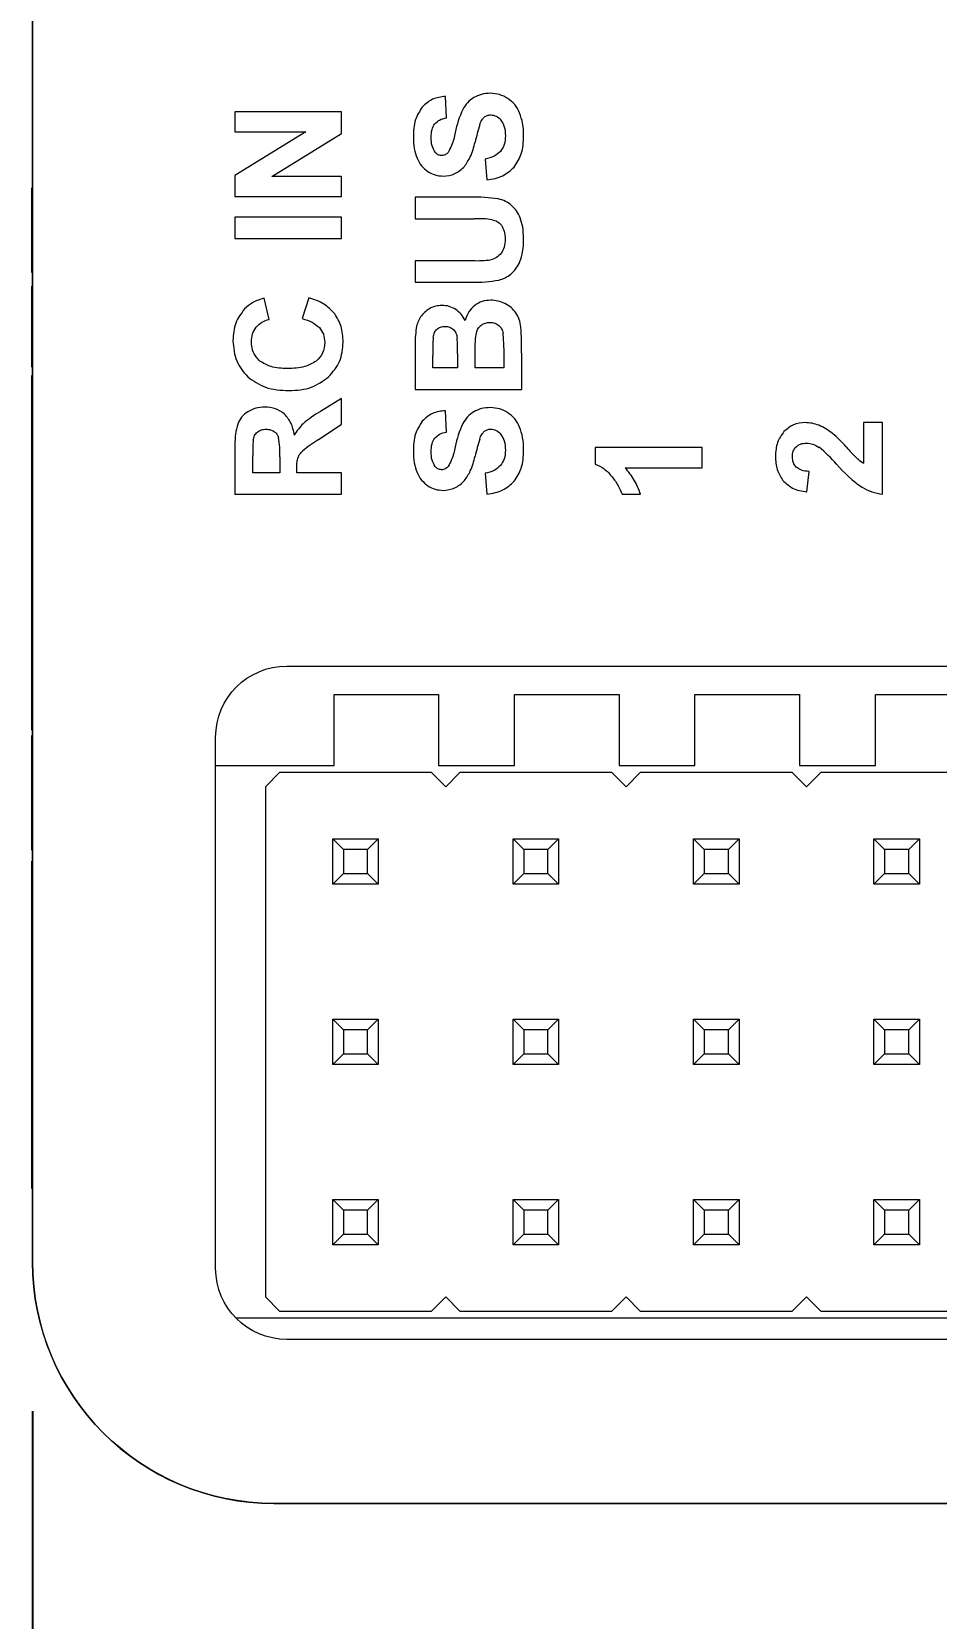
# Model space of a CAD drawing. Header units: millimetres. Extents: x 0 to 297, y 0 to 210.
# Drawn here: x 122.32 to 135.06, y 92.93 to 115.26 of the extents above; entities that cross this region are included whole.
import ezdxf

# ---------------------------------------------------------------- set-up
doc = ezdxf.new("R2010")
doc.units = ezdxf.units.MM
doc.header["$LTSCALE"] = 0.75
doc.layers.add('FD_Dimensions', color=7, linetype='Continuous', lineweight=13)
doc.layers.add('Visible', color=7, linetype='Continuous', lineweight=13)
doc.styles.get("Standard").update_dxf_attribs({"font": 'arial.ttf'})
doc.dimstyles.new('Dim-ISO-25', dxfattribs={"dimtxt": 3.5, "dimasz": 3.5, "dimexe": 2.1, "dimexo": 2.1, "dimgap": 1.4, "dimtad": 1, "dimzin": 12, "dimdsep": 46, "dimtxsty": 'Standard', "dimcen": 0, "dimazin": 3, "dimtp": 0.1, "dimtm": 0.1, "dimtfac": 0.714286, "dimtmove": 0, "dimatfit": 3, "dimfxl": 1, "dimtzin": 12, "dimarcsym": 0})

# ---------------------------------------------------------------- blocks, each defined once
blk = doc.blocks.new('*D12')
at = {"layer": 'Defpoints', "color": 0, "transparency": 16777216}
for p in [(170.130614, 127.009477), (122.331614, 97.940814), (170.130614, 72.688509)]:
    blk.add_point(p, dxfattribs=at)
at = {"layer": 'FD_Dimensions', "color": 0, "lineweight": -2, "transparency": 16777216}
for p, q in [((170.130614, 124.909477), (170.130614, 70.588509)), ((122.331614, 95.840814), (122.331614, 70.588509)), ((125.831614, 72.688509), (166.630614, 72.688509))]:
    blk.add_line(p, q, dxfattribs=at)
at = {"layer": 'FD_Dimensions', "color": 0, "transparency": 16777216}
for points in [[(125.831614, 73.271842), (125.831614, 72.105176), (122.331614, 72.688509)], [(166.630614, 73.271842), (166.630614, 72.105176), (170.130614, 72.688509)]]:
    blk.add_solid(points, dxfattribs=at)
at = {"layer": 'FD_Dimensions', "color": 0, "transparency": 16777216, "insert": (146.231114, 75.875514), "char_height": 3.5, "attachment_point": 5}
blk.add_mtext('47.8', dxfattribs=at)

msp = doc.modelspace()

# ---------------------------------------------------------------- linework, layer by layer
at = {"layer": 'Visible'}
for p, q in [((122.331, 153.941), (122.331, 97.941)), ((122.332, 97.941), (122.332, 153.941)), ((128.163, 114.049), (128.149, 114.352)), ((125.181, 114.134), (125.181, 113.852)), ((126.681, 114.134), (125.181, 114.134)), ((126.681, 113.83), (126.681, 114.134)), ((126.182, 113.852), (125.181, 113.239)), ((125.181, 113.852), (126.182, 113.852)), ((125.702, 113.225), (126.681, 113.83)), ((128.704, 113.47), (128.732, 113.175)), ((122.331, 113.066), (122.321, 113.066)), ((122.321, 111.874), (122.321, 113.066)), ((125.181, 113.239), (125.181, 112.944)), ((126.681, 113.225), (125.702, 113.225)), ((126.681, 112.944), (126.681, 113.225)), ((125.181, 112.944), (126.681, 112.944)), ((127.721, 112.933), (127.721, 112.63)), ((128.508, 112.933), (127.721, 112.933)), ((125.181, 112.652), (125.181, 112.349)), ((126.681, 112.652), (125.181, 112.652)), ((126.681, 112.349), (126.681, 112.652)), ((127.721, 112.63), (128.55, 112.63)), ((125.181, 112.349), (126.681, 112.349)), ((127.721, 112.039), (127.721, 111.736)), ((128.533, 112.039), (127.721, 112.039)), ((122.331, 111.874), (122.321, 111.874)), ((127.721, 111.736), (128.521, 111.736)), ((122.331, 111.678), (122.321, 111.678)), ((122.321, 110.566), (122.321, 111.678)), ((125.666, 111.213), (125.594, 111.512)), ((126.222, 111.517), (126.129, 111.223)), ((127.721, 110.826), (127.721, 110.226)), ((128.968, 110.809), (128.968, 110.529)), ((127.97, 110.529), (127.97, 110.703)), ((128.317, 110.728), (128.317, 110.529)), ((128.567, 110.529), (128.567, 110.774)), ((129.221, 110.226), (129.221, 110.737)), ((122.331, 110.566), (122.321, 110.566)), ((122.321, 110.538), (122.321, 110.566)), ((122.331, 110.538), (122.321, 110.538)), ((122.329, 110.423), (122.321, 110.423)), ((122.321, 110.273), (122.321, 110.423)), ((122.329, 110.423), (122.329, 110.273)), ((128.317, 110.529), (127.97, 110.529)), ((128.968, 110.529), (128.567, 110.529)), ((122.331, 110.273), (122.321, 110.273)), ((122.321, 109.97), (122.321, 110.273)), ((127.721, 110.226), (129.221, 110.226)), ((122.331, 109.97), (122.321, 109.97)), ((122.321, 109.217), (122.321, 109.97)), ((126.681, 110.099), (126.388, 109.916)), ((126.681, 109.737), (126.681, 110.099)), ((128.163, 109.625), (128.149, 109.927)), ((126.354, 109.518), (126.681, 109.737)), ((134.301, 109.759), (134.033, 109.759)), ((134.033, 109.759), (134.033, 109.188)), ((134.301, 108.751), (134.301, 109.759)), ((125.181, 109.388), (125.181, 108.751)), ((125.434, 109.054), (125.434, 109.29)), ((125.815, 109.278), (125.815, 109.054)), ((130.254, 109.41), (130.254, 109.176)), ((131.761, 109.41), (130.254, 109.41)), ((131.761, 109.122), (131.761, 109.41)), ((122.331, 109.217), (122.321, 109.217)), ((122.321, 109.121), (122.321, 109.217)), ((122.329, 109.121), (122.321, 109.121)), ((122.321, 109.001), (122.321, 109.121)), ((122.329, 109.217), (122.329, 109.121)), ((122.329, 109.121), (122.329, 109.001)), ((125.815, 109.054), (125.434, 109.054)), ((126.054, 109.054), (126.054, 109.115)), ((126.681, 109.054), (126.054, 109.054)), ((126.681, 108.751), (126.681, 109.054)), ((128.704, 109.046), (128.732, 108.751)), ((130.677, 109.122), (131.761, 109.122)), ((133.238, 108.785), (133.267, 109.071)), ((122.331, 109.001), (122.321, 109.001)), ((122.321, 107.889), (122.321, 109.001)), ((125.181, 108.751), (126.681, 108.751)), ((130.634, 108.751), (130.895, 108.751)), ((122.331, 107.889), (122.321, 107.889)), ((122.321, 107.86), (122.321, 107.889)), ((122.331, 107.86), (122.321, 107.86)), ((122.321, 107.677), (122.321, 107.86)), ((122.331, 107.677), (122.321, 107.677)), ((122.321, 107.655), (122.321, 107.677)), ((122.329, 107.86), (122.329, 107.677)), ((122.331, 107.655), (122.321, 107.655)), ((122.321, 107.572), (122.321, 107.655)), ((122.331, 107.572), (122.321, 107.572)), ((122.321, 107.416), (122.321, 107.572)), ((122.331, 107.416), (122.321, 107.416)), ((122.321, 107.193), (122.321, 107.416)), ((122.331, 107.193), (122.321, 107.193)), ((122.321, 106.853), (122.321, 107.193)), ((122.331, 106.853), (122.321, 106.853)), ((122.321, 106.748), (122.321, 106.853)), ((122.331, 106.748), (122.321, 106.748)), ((122.321, 106.68), (122.321, 106.748)), ((122.331, 106.68), (122.321, 106.68)), ((122.321, 106.335), (122.321, 106.68)), ((122.329, 106.68), (122.329, 106.335)), ((122.321, 105.816), (122.321, 106.335)), ((122.329, 106.335), (122.329, 105.816)), ((125.911, 106.331), (166.551, 106.331)), ((126.581, 105.931), (128.051, 105.931)), ((126.581, 104.931), (126.581, 105.931)), ((128.051, 105.931), (128.051, 104.931)), ((129.121, 105.931), (130.591, 105.931)), ((129.121, 104.931), (129.121, 105.931)), ((130.591, 105.931), (130.591, 104.931)), ((131.661, 105.931), (133.131, 105.931)), ((131.661, 104.931), (131.661, 105.931)), ((133.131, 105.931), (133.131, 104.931)), ((134.201, 105.931), (135.671, 105.931)), ((134.201, 104.931), (134.201, 105.931)), ((122.321, 105.592), (122.321, 105.816)), ((122.329, 105.816), (122.329, 105.592)), ((122.321, 105.494), (122.321, 105.592)), ((122.321, 105.494), (122.321, 105.494)), ((122.321, 105.44), (122.321, 105.494)), ((122.329, 105.494), (122.321, 105.494)), ((122.321, 105.429), (122.321, 105.44)), ((122.329, 105.592), (122.329, 105.494)), ((122.329, 105.494), (122.329, 105.494)), ((122.329, 105.494), (122.329, 105.44)), ((122.329, 105.44), (122.329, 105.429)), ((122.329, 105.429), (122.321, 105.429)), ((122.321, 105.111), (122.321, 105.352)), ((122.329, 105.352), (122.321, 105.352)), ((122.329, 105.352), (122.329, 105.111)), ((124.911, 97.851), (124.911, 105.331)), ((122.321, 104.95), (122.321, 105.111)), ((122.329, 105.111), (122.329, 104.95)), ((122.321, 104.838), (122.321, 104.95)), ((122.329, 104.838), (122.321, 104.838)), ((122.321, 104.564), (122.321, 104.838)), ((122.329, 104.95), (122.329, 104.838)), ((122.329, 104.838), (122.329, 104.564)), ((124.911, 104.931), (126.581, 104.931)), ((125.811, 104.831), (125.611, 104.631)), ((127.951, 104.831), (125.811, 104.831)), ((128.151, 104.631), (127.951, 104.831)), ((128.051, 104.931), (129.121, 104.931)), ((128.351, 104.831), (128.151, 104.631)), ((130.491, 104.831), (128.351, 104.831)), ((130.691, 104.631), (130.491, 104.831)), ((130.591, 104.931), (131.661, 104.931)), ((130.891, 104.831), (130.691, 104.631)), ((133.031, 104.831), (130.891, 104.831)), ((133.231, 104.631), (133.031, 104.831)), ((133.131, 104.931), (134.201, 104.931)), ((133.431, 104.831), (133.231, 104.631)), ((135.571, 104.831), (133.431, 104.831)), ((122.321, 104.046), (122.321, 104.564)), ((122.329, 104.564), (122.329, 104.046)), ((125.611, 104.631), (125.611, 97.451)), ((122.321, 103.738), (122.321, 104.046)), ((122.329, 104.046), (122.329, 103.738)), ((126.561, 103.901), (127.201, 103.901)), ((126.561, 103.901), (126.711, 103.751)), ((126.561, 103.261), (126.561, 103.901)), ((127.051, 103.751), (127.201, 103.901)), ((127.201, 103.901), (127.201, 103.261)), ((129.101, 103.901), (129.741, 103.901)), ((129.101, 103.901), (129.251, 103.751)), ((129.101, 103.261), (129.101, 103.901)), ((129.591, 103.751), (129.741, 103.901)), ((129.741, 103.901), (129.741, 103.261)), ((131.641, 103.901), (132.281, 103.901)), ((131.641, 103.901), (131.791, 103.751)), ((131.641, 103.261), (131.641, 103.901)), ((132.131, 103.751), (132.281, 103.901)), ((132.281, 103.901), (132.281, 103.261)), ((134.181, 103.901), (134.821, 103.901)), ((134.181, 103.901), (134.331, 103.751)), ((134.181, 103.261), (134.181, 103.901)), ((134.671, 103.751), (134.821, 103.901)), ((134.821, 103.901), (134.821, 103.261)), ((122.329, 103.738), (122.321, 103.738)), ((127.051, 103.751), (126.711, 103.751)), ((126.711, 103.751), (126.711, 103.411)), ((127.051, 103.411), (127.051, 103.751)), ((129.591, 103.751), (129.251, 103.751)), ((129.251, 103.751), (129.251, 103.411)), ((129.591, 103.411), (129.591, 103.751)), ((132.131, 103.751), (131.791, 103.751)), ((131.791, 103.751), (131.791, 103.411)), ((132.131, 103.411), (132.131, 103.751)), ((134.671, 103.751), (134.331, 103.751)), ((134.331, 103.751), (134.331, 103.411)), ((134.671, 103.411), (134.671, 103.751)), ((122.321, 103.564), (122.321, 103.584)), ((122.329, 103.584), (122.321, 103.584)), ((122.321, 103.44), (122.321, 103.564)), ((122.321, 102.958), (122.321, 103.44)), ((122.329, 103.584), (122.329, 103.564)), ((122.329, 103.564), (122.329, 103.44)), ((122.329, 103.44), (122.329, 102.958)), ((126.561, 103.261), (126.711, 103.411)), ((127.201, 103.261), (126.561, 103.261)), ((126.711, 103.411), (127.051, 103.411)), ((127.051, 103.411), (127.201, 103.261)), ((129.101, 103.261), (129.251, 103.411)), ((129.741, 103.261), (129.101, 103.261)), ((129.251, 103.411), (129.591, 103.411)), ((129.591, 103.411), (129.741, 103.261)), ((131.641, 103.261), (131.791, 103.411)), ((132.281, 103.261), (131.641, 103.261)), ((131.791, 103.411), (132.131, 103.411)), ((132.131, 103.411), (132.281, 103.261)), ((134.181, 103.261), (134.331, 103.411)), ((134.821, 103.261), (134.181, 103.261)), ((134.331, 103.411), (134.671, 103.411)), ((134.671, 103.411), (134.821, 103.261)), ((122.321, 102.591), (122.321, 102.958)), ((122.329, 102.958), (122.329, 102.591)), ((122.321, 102.584), (122.321, 102.591)), ((122.321, 102.571), (122.321, 102.584)), ((122.329, 102.584), (122.321, 102.584)), ((122.321, 102.498), (122.321, 102.571)), ((122.329, 102.591), (122.329, 102.584)), ((122.329, 102.584), (122.329, 102.571)), ((122.329, 102.571), (122.329, 102.498)), ((122.329, 102.498), (122.321, 102.498)), ((122.321, 102.348), (122.321, 102.498)), ((122.321, 102.234), (122.321, 102.348)), ((122.329, 102.498), (122.329, 102.348)), ((122.329, 102.348), (122.329, 102.234)), ((122.321, 102.182), (122.321, 102.234)), ((122.329, 102.182), (122.321, 102.182)), ((122.321, 102.076), (122.321, 102.182)), ((122.329, 102.234), (122.329, 102.182)), ((122.329, 102.182), (122.329, 102.076)), ((122.321, 101.872), (122.321, 102.076)), ((122.321, 101.827), (122.321, 101.872)), ((122.329, 102.076), (122.329, 101.872)), ((122.329, 101.872), (122.329, 101.827)), ((122.321, 101.635), (122.321, 101.827)), ((122.321, 101.586), (122.321, 101.635)), ((122.329, 101.827), (122.329, 101.635)), ((122.329, 101.635), (122.329, 101.586)), ((122.321, 101.353), (122.321, 101.586)), ((122.329, 101.586), (122.329, 101.353)), ((122.321, 101.114), (122.321, 101.353)), ((122.329, 101.353), (122.329, 101.114)), ((126.561, 101.361), (127.201, 101.361)), ((126.561, 101.361), (126.711, 101.211)), ((126.561, 100.721), (126.561, 101.361)), ((127.051, 101.211), (126.711, 101.211)), ((126.711, 101.211), (126.711, 100.871)), ((127.051, 101.211), (127.201, 101.361)), ((127.051, 100.871), (127.051, 101.211)), ((127.201, 101.361), (127.201, 100.721)), ((129.101, 101.361), (129.741, 101.361)), ((129.101, 101.361), (129.251, 101.211)), ((129.101, 100.721), (129.101, 101.361)), ((129.591, 101.211), (129.251, 101.211)), ((129.251, 101.211), (129.251, 100.871)), ((129.591, 101.211), (129.741, 101.361)), ((129.591, 100.871), (129.591, 101.211)), ((129.741, 101.361), (129.741, 100.721)), ((131.641, 101.361), (132.281, 101.361)), ((131.641, 101.361), (131.791, 101.211)), ((131.641, 100.721), (131.641, 101.361)), ((132.131, 101.211), (131.791, 101.211)), ((131.791, 101.211), (131.791, 100.871)), ((132.131, 101.211), (132.281, 101.361)), ((132.131, 100.871), (132.131, 101.211)), ((132.281, 101.361), (132.281, 100.721)), ((134.181, 100.721), (134.181, 101.361)), ((134.181, 101.361), (134.821, 101.361)), ((134.181, 101.361), (134.331, 101.211)), ((134.671, 101.211), (134.331, 101.211)), ((134.331, 101.211), (134.331, 100.871)), ((134.671, 101.211), (134.821, 101.361)), ((134.671, 100.871), (134.671, 101.211)), ((134.821, 101.361), (134.821, 100.721)), ((122.321, 101.089), (122.321, 101.114)), ((122.321, 101.078), (122.321, 101.089)), ((122.329, 101.089), (122.321, 101.089)), ((122.321, 100.575), (122.321, 101.078)), ((122.329, 101.114), (122.329, 101.089)), ((122.329, 101.089), (122.329, 101.078)), ((122.329, 101.078), (122.329, 100.575)), ((126.561, 100.721), (126.711, 100.871)), ((126.711, 100.871), (127.051, 100.871)), ((127.051, 100.871), (127.201, 100.721)), ((129.101, 100.721), (129.251, 100.871)), ((129.251, 100.871), (129.591, 100.871)), ((129.591, 100.871), (129.741, 100.721)), ((131.641, 100.721), (131.791, 100.871)), ((131.791, 100.871), (132.131, 100.871)), ((132.131, 100.871), (132.281, 100.721)), ((134.181, 100.721), (134.331, 100.871)), ((134.331, 100.871), (134.671, 100.871)), ((134.671, 100.871), (134.821, 100.721)), ((122.321, 100.369), (122.321, 100.575)), ((122.329, 100.575), (122.329, 100.369)), ((127.201, 100.721), (126.561, 100.721)), ((129.741, 100.721), (129.101, 100.721)), ((132.281, 100.721), (131.641, 100.721)), ((134.821, 100.721), (134.181, 100.721)), ((122.321, 100.33), (122.321, 100.369)), ((122.321, 100.329), (122.321, 100.33)), ((122.329, 100.329), (122.321, 100.329)), ((122.321, 100.281), (122.321, 100.329)), ((122.329, 100.369), (122.329, 100.33)), ((122.329, 100.33), (122.329, 100.329)), ((122.329, 100.329), (122.329, 100.281)), ((122.321, 100.171), (122.321, 100.281)), ((122.321, 100.055), (122.321, 100.171)), ((122.329, 100.281), (122.329, 100.171)), ((122.329, 100.171), (122.329, 100.055)), ((122.321, 99.784), (122.321, 100.055)), ((122.329, 100.055), (122.329, 99.784)), ((122.321, 99.547), (122.321, 99.784)), ((122.329, 99.784), (122.329, 99.547)), ((122.321, 99.42), (122.321, 99.547)), ((122.321, 99.244), (122.321, 99.42)), ((122.329, 99.547), (122.329, 99.42)), ((122.329, 99.42), (122.329, 99.244)), ((122.321, 98.992), (122.321, 99.244)), ((122.329, 99.244), (122.329, 98.992)), ((122.321, 98.976), (122.321, 98.992)), ((122.329, 98.976), (122.321, 98.976)), ((122.329, 98.992), (122.329, 98.976)), ((126.561, 98.821), (127.201, 98.821)), ((126.561, 98.821), (126.711, 98.671)), ((126.561, 98.181), (126.561, 98.821)), ((127.051, 98.671), (127.201, 98.821)), ((127.201, 98.821), (127.201, 98.181)), ((129.101, 98.821), (129.741, 98.821)), ((129.101, 98.821), (129.251, 98.671)), ((129.101, 98.181), (129.101, 98.821)), ((129.591, 98.671), (129.741, 98.821)), ((129.741, 98.821), (129.741, 98.181)), ((131.641, 98.821), (132.281, 98.821)), ((131.641, 98.821), (131.791, 98.671)), ((131.641, 98.181), (131.641, 98.821)), ((132.131, 98.671), (132.281, 98.821)), ((132.281, 98.821), (132.281, 98.181)), ((134.181, 98.181), (134.181, 98.821)), ((134.181, 98.821), (134.821, 98.821)), ((134.181, 98.821), (134.331, 98.671)), ((134.671, 98.671), (134.821, 98.821)), ((134.821, 98.821), (134.821, 98.181)), ((127.051, 98.671), (126.711, 98.671)), ((126.711, 98.671), (126.711, 98.331)), ((127.051, 98.331), (127.051, 98.671)), ((129.591, 98.671), (129.251, 98.671)), ((129.251, 98.671), (129.251, 98.331)), ((129.591, 98.331), (129.591, 98.671)), ((132.131, 98.671), (131.791, 98.671)), ((131.791, 98.671), (131.791, 98.331)), ((132.131, 98.331), (132.131, 98.671)), ((134.671, 98.671), (134.331, 98.671)), ((134.331, 98.671), (134.331, 98.331)), ((134.671, 98.331), (134.671, 98.671)), ((126.561, 98.181), (126.711, 98.331)), ((126.711, 98.331), (127.051, 98.331)), ((127.051, 98.331), (127.201, 98.181)), ((129.101, 98.181), (129.251, 98.331)), ((129.251, 98.331), (129.591, 98.331)), ((129.591, 98.331), (129.741, 98.181)), ((131.641, 98.181), (131.791, 98.331)), ((131.791, 98.331), (132.131, 98.331)), ((132.131, 98.331), (132.281, 98.181)), ((134.181, 98.181), (134.331, 98.331)), ((134.331, 98.331), (134.671, 98.331)), ((134.671, 98.331), (134.821, 98.181)), ((127.201, 98.181), (126.561, 98.181)), ((129.741, 98.181), (129.101, 98.181)), ((132.281, 98.181), (131.641, 98.181)), ((134.821, 98.181), (134.181, 98.181)), ((125.611, 97.451), (125.811, 97.251)), ((127.951, 97.251), (128.151, 97.451)), ((128.151, 97.451), (128.351, 97.251)), ((130.491, 97.251), (130.691, 97.451)), ((130.691, 97.451), (130.891, 97.251)), ((133.031, 97.251), (133.231, 97.451)), ((133.231, 97.451), (133.431, 97.251)), ((125.811, 97.251), (127.951, 97.251)), ((128.351, 97.251), (130.491, 97.251)), ((130.891, 97.251), (133.031, 97.251)), ((133.431, 97.251), (135.571, 97.251)), ((167.231, 97.151), (125.196, 97.151)), ((166.551, 96.851), (125.911, 96.851)), ((166.731, 94.542), (125.731, 94.542)), ((125.731, 94.541), (166.731, 94.541))]:
    msp.add_line(p, q, dxfattribs=at)
for centre, radius, start, end in [((129.723, 113.548), 1.469, 154.9959, 168.4573), ((132.193, 112.859), 3.727, 162.9572, 166.8191), ((128.57, 110.909), 2.024, 80.8983, 91.7386), ((128.59, 110.943), 1.687, 82.676, 91.3466), ((128.583, 113.724), 1.685, 268.3012, 276.8403), ((128.57, 113.558), 1.822, 268.4429, 280.4723), ((129.452, 110.862), 1.732, 172.3992, 181.2044), ((127.598, 110.853), 1.37, 358.187, 6.8901), ((124.182, 110.778), 5.038, 359.5262, 3.6828), ((131.516, 110.762), 3.547, 176.776, 180.9596), ((125.647, 110.776), 2.67, 358.971, 3.6935), ((127.25, 108.44), 1.71, 120.2914, 130.3042), ((126.634, 109.234), 0.707, 133.8353, 150.54), ((129.723, 109.124), 1.469, 154.9959, 168.4574), ((133.101, 108.999), 0.784, 50.8366, 67.2359), ((127.984, 109.342), 2.55, 176.1898, 181.1581), ((124.659, 109.336), 1.157, 357.1019, 10.6407), ((127.483, 107.727), 2.117, 122.215, 129.5864), ((132.193, 108.435), 3.727, 162.9572, 166.8191), ((132.404, 108.204), 1.842, 41.2849, 49.6417), ((132.12, 107.838), 2.034, 41.0209, 50.6748), ((136.075, 111.452), 3.06, 221.6338, 226.1129), ((134.287, 109.615), 0.496, 227.8705, 239.3357), ((135.1, 110.42), 1.91, 220.7705, 235.3181), ((125.731, 97.941), 3.4, 180, 270)]:
    msp.add_arc(centre, radius, start, end, dxfattribs=at)
at = {"layer": 'Visible', "extrusion": (0, 0, -1)}
for centre, radius, start, end in [((-125.911, 105.331), 1, 0, 90), ((-125.731, 97.941), 3.399, 270, 0), ((-125.911, 97.851), 1, 270, 0)]:
    msp.add_arc(centre, radius, start, end, dxfattribs=at)
at = {"layer": 'Visible'}
for points, knots in [([(128.784, 114.395), (128.739, 114.393), (128.655, 114.389), (128.58, 114.352), (128.545, 114.335)], [-0.02487214, -0.02487214, -0.02487214, -0.02487214, -0.01170276, 0, 0, 0, 0]), ([(129.025, 114.323), (128.987, 114.344), (128.912, 114.385), (128.826, 114.392), (128.784, 114.395)], [-0.02545261, -0.02545261, -0.02545261, -0.02545261, -0.01261071, 0, 0, 0, 0]), ([(127.819, 114.202), (127.783, 114.144), (127.702, 114.015), (127.697, 113.862), (127.695, 113.777)], [-0.04498678, -0.04498678, -0.04498678, -0.04498678, -0.0249413, 0, 0, 0, 0]), ([(128.149, 114.352), (128.084, 114.344), (127.958, 114.33), (127.864, 114.244), (127.819, 114.202)], [-0.03713693, -0.03713693, -0.03713693, -0.03713693, -0.01809261, 0, 0, 0, 0]), ([(128.545, 114.335), (128.514, 114.313), (128.452, 114.268), (128.412, 114.202), (128.392, 114.169)], [-0.02272828, -0.02272828, -0.02272828, -0.02272828, -0.0115173, 0, 0, 0, 0]), ([(129.192, 114.121), (129.172, 114.162), (129.132, 114.242), (129.06, 114.296), (129.025, 114.323)], [-0.02659446, -0.02659446, -0.02659446, -0.02659446, -0.01307615, 0, 0, 0, 0]), ([(127.946, 113.774), (127.947, 113.812), (127.948, 113.88), (127.982, 113.939), (127.996, 113.966)], [-0.02011293, -0.02011293, -0.02011293, -0.02011293, -0.00885034, 0, 0, 0, 0]), ([(127.996, 113.966), (128.017, 113.985), (128.065, 114.029), (128.128, 114.042), (128.163, 114.049)], [-0.0189205, -0.0189205, -0.0189205, -0.0189205, -0.01039727, 0, 0, 0, 0]), ([(128.629, 113.952), (128.638, 113.975), (128.653, 114.015), (128.682, 114.047), (128.694, 114.061)], [-0.01279057, -0.01279057, -0.01279057, -0.01279057, -0.00552716, 0, 0, 0, 0]), ([(128.694, 114.061), (128.707, 114.07), (128.735, 114.088), (128.768, 114.091), (128.785, 114.092)], [-0.009733654, -0.009733654, -0.009733654, -0.009733654, -0.004985549, 0, 0, 0, 0]), ([(128.785, 114.092), (128.812, 114.088), (128.869, 114.081), (128.909, 114.039), (128.929, 114.018)], [-0.01670206, -0.01670206, -0.01670206, -0.01670206, -0.00872015, 0, 0, 0, 0]), ([(128.929, 114.018), (128.947, 113.988), (128.988, 113.92), (128.99, 113.841), (128.991, 113.797)], [-0.02324559, -0.02324559, -0.02324559, -0.02324559, -0.01292124, 0, 0, 0, 0]), ([(129.247, 113.794), (129.246, 113.854), (129.243, 113.966), (129.208, 114.072), (129.192, 114.121)], [-0.0332542, -0.0332542, -0.0332542, -0.0332542, -0.01527059, 0, 0, 0, 0]), ([(127.695, 113.777), (127.696, 113.723), (127.699, 113.622), (127.732, 113.526), (127.747, 113.482)], [-0.03012821, -0.03012821, -0.03012821, -0.03012821, -0.01404948, 0, 0, 0, 0]), ([(128, 113.567), (127.984, 113.596), (127.949, 113.66), (127.947, 113.734), (127.946, 113.774)], [-0.02163145, -0.02163145, -0.02163145, -0.02163145, -0.01184455, 0, 0, 0, 0]), ([(128.284, 113.842), (128.271, 113.781), (128.249, 113.684), (128.202, 113.596), (128.184, 113.564)], [-0.02970287, -0.02970287, -0.02970287, -0.02970287, -0.01098207, 0, 0, 0, 0]), ([(128.415, 113.367), (128.445, 113.411), (128.515, 113.516), (128.546, 113.638), (128.564, 113.709)], [-0.03749395, -0.03749395, -0.03749395, -0.03749395, -0.02178444, 0, 0, 0, 0]), ([(128.991, 113.797), (128.989, 113.755), (128.986, 113.675), (128.942, 113.609), (128.922, 113.578)], [-0.02340116, -0.02340116, -0.02340116, -0.02340116, -0.01088628, 0, 0, 0, 0]), ([(129.116, 113.357), (129.154, 113.417), (129.238, 113.55), (129.244, 113.708), (129.247, 113.794)], [-0.04636295, -0.04636295, -0.04636295, -0.04636295, -0.0253589, 0, 0, 0, 0]), ([(127.747, 113.482), (127.766, 113.444), (127.803, 113.37), (127.868, 113.319), (127.899, 113.294)], [-0.02438909, -0.02438909, -0.02438909, -0.02438909, -0.01183581, 0, 0, 0, 0]), ([(128.093, 113.519), (128.074, 113.521), (128.037, 113.525), (128.012, 113.553), (128, 113.567)], [-0.01081596, -0.01081596, -0.01081596, -0.01081596, -0.00543604, 0, 0, 0, 0]), ([(128.184, 113.564), (128.171, 113.551), (128.146, 113.525), (128.11, 113.521), (128.093, 113.519)], [-0.0104288, -0.0104288, -0.0104288, -0.0104288, -0.00506358, 0, 0, 0, 0]), ([(128.922, 113.578), (128.893, 113.553), (128.831, 113.497), (128.749, 113.479), (128.704, 113.47)], [-0.02468419, -0.02468419, -0.02468419, -0.02468419, -0.01348266, 0, 0, 0, 0]), ([(127.899, 113.294), (127.933, 113.275), (127.999, 113.238), (128.076, 113.232), (128.113, 113.229)], [-0.02264424, -0.02264424, -0.02264424, -0.02264424, -0.01120718, 0, 0, 0, 0]), ([(128.113, 113.229), (128.171, 113.235), (128.287, 113.248), (128.372, 113.327), (128.415, 113.367)], [-0.03401148, -0.03401148, -0.03401148, -0.03401148, -0.01720506, 0, 0, 0, 0]), ([(128.732, 113.175), (128.81, 113.188), (128.955, 113.213), (129.064, 113.311), (129.116, 113.357)], [-0.04320087, -0.04320087, -0.04320087, -0.04320087, -0.02022858, 0, 0, 0, 0]), ([(129.078, 112.818), (129.051, 112.838), (128.994, 112.88), (128.925, 112.899), (128.89, 112.908)], [-0.02105521, -0.02105521, -0.02105521, -0.02105521, -0.01085971, 0, 0, 0, 0]), ([(129.201, 112.641), (129.185, 112.675), (129.154, 112.742), (129.103, 112.793), (129.078, 112.818)], [-0.02162273, -0.02162273, -0.02162273, -0.02162273, -0.01034425, 0, 0, 0, 0]), ([(128.805, 112.616), (128.83, 112.61), (128.88, 112.596), (128.916, 112.557), (128.935, 112.538)], [-0.01541916, -0.01541916, -0.01541916, -0.01541916, -0.00787155, 0, 0, 0, 0]), ([(129.246, 112.352), (129.245, 112.407), (129.243, 112.505), (129.214, 112.599), (129.201, 112.641)], [-0.02934394, -0.02934394, -0.02934394, -0.02934394, -0.01318851, 0, 0, 0, 0]), ([(128.935, 112.538), (128.95, 112.511), (128.984, 112.451), (128.986, 112.382), (128.987, 112.343)], [-0.02042638, -0.02042638, -0.02042638, -0.02042638, -0.01138274, 0, 0, 0, 0]), ([(128.931, 112.143), (128.911, 112.121), (128.871, 112.076), (128.813, 112.059), (128.784, 112.051)], [-0.01774387, -0.01774387, -0.01774387, -0.01774387, -0.00892778, 0, 0, 0, 0]), ([(128.987, 112.343), (128.986, 112.304), (128.983, 112.233), (128.948, 112.171), (128.931, 112.143)], [-0.02104593, -0.02104593, -0.02104593, -0.02104593, -0.00961595, 0, 0, 0, 0]), ([(129.196, 112.027), (129.211, 112.072), (129.244, 112.178), (129.246, 112.289), (129.246, 112.352)], [-0.03312601, -0.03312601, -0.03312601, -0.03312601, -0.01893137, 0, 0, 0, 0]), ([(129.068, 111.851), (129.093, 111.875), (129.147, 111.926), (129.179, 111.992), (129.196, 112.027)], [-0.02192649, -0.02192649, -0.02192649, -0.02192649, -0.01145854, 0, 0, 0, 0]), ([(128.901, 111.766), (128.93, 111.775), (128.991, 111.794), (129.041, 111.832), (129.068, 111.851)], [-0.01879185, -0.01879185, -0.01879185, -0.01879185, -0.00972327, 0, 0, 0, 0]), ([(125.594, 111.512), (125.539, 111.495), (125.436, 111.462), (125.355, 111.391), (125.318, 111.359)], [-0.03189249, -0.03189249, -0.03189249, -0.03189249, -0.01474479, 0, 0, 0, 0]), ([(126.587, 111.292), (126.539, 111.341), (126.437, 111.447), (126.297, 111.492), (126.222, 111.517)], [-0.04342783, -0.04342783, -0.04342783, -0.04342783, -0.02320985, 0, 0, 0, 0]), ([(128.786, 111.483), (128.744, 111.48), (128.662, 111.474), (128.593, 111.431), (128.56, 111.409)], [-0.02412072, -0.02412072, -0.02412072, -0.02412072, -0.01183152, 0, 0, 0, 0]), ([(128.985, 111.435), (128.952, 111.449), (128.889, 111.476), (128.82, 111.481), (128.786, 111.483)], [-0.02059979, -0.02059979, -0.02059979, -0.02059979, -0.01016109, 0, 0, 0, 0]), ([(125.318, 111.359), (125.27, 111.296), (125.171, 111.163), (125.161, 110.998), (125.155, 110.912)], [-0.04850462, -0.04850462, -0.04850462, -0.04850462, -0.02526977, 0, 0, 0, 0]), ([(126.706, 110.893), (126.702, 110.969), (126.695, 111.112), (126.622, 111.234), (126.587, 111.292)], [-0.04217117, -0.04217117, -0.04217117, -0.04217117, -0.01993358, 0, 0, 0, 0]), ([(127.797, 111.248), (127.783, 111.224), (127.754, 111.175), (127.742, 111.12), (127.735, 111.091)], [-0.01693429, -0.01693429, -0.01693429, -0.01693429, -0.00859825, 0, 0, 0, 0]), ([(127.923, 111.363), (127.898, 111.347), (127.85, 111.316), (127.815, 111.27), (127.797, 111.248)], [-0.01712392, -0.01712392, -0.01712392, -0.01712392, -0.00837778, 0, 0, 0, 0]), ([(128.098, 111.409), (128.067, 111.407), (128.005, 111.404), (127.95, 111.376), (127.923, 111.363)], [-0.0183088, -0.0183088, -0.0183088, -0.0183088, -0.00899033, 0, 0, 0, 0]), ([(128.291, 111.352), (128.261, 111.369), (128.201, 111.402), (128.132, 111.407), (128.098, 111.409)], [-0.02037244, -0.02037244, -0.02037244, -0.02037244, -0.01020328, 0, 0, 0, 0]), ([(128.423, 111.198), (128.407, 111.229), (128.374, 111.29), (128.319, 111.332), (128.291, 111.352)], [-0.02050028, -0.02050028, -0.02050028, -0.02050028, -0.01019937, 0, 0, 0, 0]), ([(128.56, 111.409), (128.53, 111.381), (128.467, 111.322), (128.438, 111.241), (128.423, 111.198)], [-0.02542001, -0.02542001, -0.02542001, -0.02542001, -0.01327186, 0, 0, 0, 0]), ([(129.139, 111.305), (129.118, 111.331), (129.075, 111.385), (129.015, 111.418), (128.985, 111.435)], [-0.02035284, -0.02035284, -0.02035284, -0.02035284, -0.01035906, 0, 0, 0, 0]), ([(129.21, 111.102), (129.205, 111.14), (129.194, 111.212), (129.157, 111.275), (129.139, 111.305)], [-0.02169276, -0.02169276, -0.02169276, -0.02169276, -0.01031304, 0, 0, 0, 0]), ([(125.414, 110.896), (125.416, 110.935), (125.421, 111.009), (125.462, 111.071), (125.481, 111.102)], [-0.02192567, -0.02192567, -0.02192567, -0.02192567, -0.01063316, 0, 0, 0, 0]), ([(125.481, 111.102), (125.506, 111.127), (125.558, 111.181), (125.629, 111.202), (125.666, 111.213)], [-0.02182825, -0.02182825, -0.02182825, -0.02182825, -0.01121505, 0, 0, 0, 0]), ([(126.129, 111.223), (126.179, 111.21), (126.269, 111.186), (126.339, 111.125), (126.371, 111.098)], [-0.0275092, -0.0275092, -0.0275092, -0.0275092, -0.01238073, 0, 0, 0, 0]), ([(126.371, 111.098), (126.393, 111.067), (126.438, 111.005), (126.444, 110.929), (126.447, 110.89)], [-0.02253499, -0.02253499, -0.02253499, -0.02253499, -0.01139223, 0, 0, 0, 0]), ([(127.975, 110.962), (127.979, 110.985), (127.986, 111.028), (128.015, 111.061), (128.028, 111.076)], [-0.01278381, -0.01278381, -0.01278381, -0.01278381, -0.0059119, 0, 0, 0, 0]), ([(128.028, 111.076), (128.044, 111.087), (128.078, 111.111), (128.119, 111.113), (128.141, 111.114)], [-0.0121477, -0.0121477, -0.0121477, -0.0121477, -0.00637797, 0, 0, 0, 0]), ([(128.141, 111.114), (128.164, 111.113), (128.207, 111.11), (128.242, 111.083), (128.258, 111.07)], [-0.01279579, -0.01279579, -0.01279579, -0.01279579, -0.00614088, 0, 0, 0, 0]), ([(128.258, 111.07), (128.272, 111.053), (128.3, 111.017), (128.308, 110.972), (128.312, 110.948)], [-0.01354982, -0.01354982, -0.01354982, -0.01354982, -0.00717523, 0, 0, 0, 0]), ([(128.567, 110.774), (128.566, 110.831), (128.565, 110.921), (128.582, 111.01), (128.588, 111.042)], [-0.02699875, -0.02699875, -0.02699875, -0.02699875, -0.00994134, 0, 0, 0, 0]), ([(128.588, 111.042), (128.596, 111.061), (128.611, 111.099), (128.642, 111.124), (128.657, 111.137)], [-0.01183869, -0.01183869, -0.01183869, -0.01183869, -0.00570683, 0, 0, 0, 0]), ([(128.657, 111.137), (128.674, 111.146), (128.709, 111.166), (128.75, 111.169), (128.771, 111.17)], [-0.01206213, -0.01206213, -0.01206213, -0.01206213, -0.00629493, 0, 0, 0, 0]), ([(128.771, 111.17), (128.796, 111.168), (128.843, 111.166), (128.881, 111.14), (128.899, 111.127)], [-0.01366385, -0.01366385, -0.01366385, -0.01366385, -0.00641062, 0, 0, 0, 0]), ([(128.899, 111.127), (128.913, 111.112), (128.943, 111.08), (128.953, 111.039), (128.959, 111.017)], [-0.01270573, -0.01270573, -0.01270573, -0.01270573, -0.00647966, 0, 0, 0, 0]), ([(125.155, 110.912), (125.163, 110.813), (125.177, 110.621), (125.302, 110.474), (125.362, 110.403)], [-0.05618568, -0.05618568, -0.05618568, -0.05618568, -0.02724799, 0, 0, 0, 0]), ([(125.534, 110.626), (125.499, 110.663), (125.428, 110.74), (125.419, 110.844), (125.414, 110.896)], [-0.03035247, -0.03035247, -0.03035247, -0.03035247, -0.01539852, 0, 0, 0, 0]), ([(126.447, 110.89), (126.442, 110.838), (126.433, 110.736), (126.362, 110.661), (126.327, 110.624)], [-0.02998789, -0.02998789, -0.02998789, -0.02998789, -0.01484766, 0, 0, 0, 0]), ([(126.502, 110.402), (126.562, 110.472), (126.683, 110.613), (126.698, 110.799), (126.706, 110.893)], [-0.0544088, -0.0544088, -0.0544088, -0.0544088, -0.0276912, 0, 0, 0, 0]), ([(125.921, 110.522), (125.842, 110.523), (125.703, 110.526), (125.585, 110.596), (125.534, 110.626)], [-0.04075246, -0.04075246, -0.04075246, -0.04075246, -0.01750843, 0, 0, 0, 0]), ([(126.327, 110.624), (126.274, 110.595), (126.149, 110.524), (126.005, 110.523), (125.921, 110.522)], [-0.0423813, -0.0423813, -0.0423813, -0.0423813, -0.02448596, 0, 0, 0, 0]), ([(125.362, 110.403), (125.442, 110.347), (125.616, 110.225), (125.829, 110.215), (125.944, 110.21)], [-0.06243381, -0.06243381, -0.06243381, -0.06243381, -0.03361601, 0, 0, 0, 0]), ([(125.944, 110.21), (126.053, 110.216), (126.258, 110.226), (126.424, 110.346), (126.502, 110.402)], [-0.06015806, -0.06015806, -0.06015806, -0.06015806, -0.02813984, 0, 0, 0, 0]), ([(125.365, 109.912), (125.333, 109.889), (125.27, 109.843), (125.237, 109.772), (125.221, 109.738)], [-0.02292452, -0.02292452, -0.02292452, -0.02292452, -0.01130305, 0, 0, 0, 0]), ([(125.601, 109.978), (125.558, 109.975), (125.475, 109.97), (125.401, 109.931), (125.365, 109.912)], [-0.02478205, -0.02478205, -0.02478205, -0.02478205, -0.01211612, 0, 0, 0, 0]), ([(125.88, 109.878), (125.84, 109.907), (125.757, 109.967), (125.654, 109.974), (125.601, 109.978)], [-0.03013317, -0.03013317, -0.03013317, -0.03013317, -0.0156103, 0, 0, 0, 0]), ([(128.149, 109.927), (128.084, 109.92), (127.958, 109.906), (127.864, 109.82), (127.819, 109.778)], [-0.03713695, -0.03713695, -0.03713695, -0.03713695, -0.01809263, 0, 0, 0, 0]), ([(128.545, 109.911), (128.514, 109.889), (128.452, 109.844), (128.412, 109.778), (128.392, 109.745)], [-0.0227283, -0.0227283, -0.0227283, -0.0227283, -0.01151731, 0, 0, 0, 0]), ([(128.784, 109.97), (128.739, 109.969), (128.655, 109.965), (128.58, 109.928), (128.545, 109.911)], [-0.02487215, -0.02487215, -0.02487215, -0.02487215, -0.01170277, 0, 0, 0, 0]), ([(129.025, 109.899), (128.987, 109.92), (128.912, 109.961), (128.826, 109.967), (128.784, 109.97)], [-0.02545259, -0.02545259, -0.02545259, -0.02545259, -0.01261071, 0, 0, 0, 0]), ([(129.192, 109.696), (129.172, 109.737), (129.132, 109.818), (129.06, 109.872), (129.025, 109.899)], [-0.02659447, -0.02659447, -0.02659447, -0.02659447, -0.01307616, 0, 0, 0, 0]), ([(125.221, 109.738), (125.209, 109.691), (125.181, 109.576), (125.181, 109.458), (125.181, 109.388)], [-0.03528687, -0.03528687, -0.03528687, -0.03528687, -0.02078259, 0, 0, 0, 0]), ([(126.019, 109.582), (126.007, 109.642), (125.986, 109.753), (125.913, 109.839), (125.88, 109.878)], [-0.03325848, -0.03325848, -0.03325848, -0.03325848, -0.01528608, 0, 0, 0, 0]), ([(127.819, 109.778), (127.783, 109.72), (127.702, 109.591), (127.697, 109.437), (127.695, 109.352)], [-0.04498674, -0.04498674, -0.04498674, -0.04498674, -0.02494126, 0, 0, 0, 0]), ([(129.247, 109.37), (129.246, 109.43), (129.243, 109.542), (129.208, 109.648), (129.192, 109.696)], [-0.03325423, -0.03325423, -0.03325423, -0.03325423, -0.01527064, 0, 0, 0, 0]), ([(133.212, 109.759), (133.155, 109.754), (133.042, 109.743), (132.957, 109.669), (132.914, 109.632)], [-0.03310937, -0.03310937, -0.03310937, -0.03310937, -0.01645896, 0, 0, 0, 0]), ([(133.405, 109.722), (133.374, 109.733), (133.311, 109.754), (133.245, 109.757), (133.212, 109.759)], [-0.01971557, -0.01971557, -0.01971557, -0.01971557, -0.00992821, 0, 0, 0, 0]), ([(125.439, 109.511), (125.444, 109.534), (125.454, 109.577), (125.484, 109.61), (125.498, 109.625)], [-0.01303869, -0.01303869, -0.01303869, -0.01303869, -0.0061786, 0, 0, 0, 0]), ([(125.498, 109.625), (125.516, 109.637), (125.552, 109.662), (125.597, 109.664), (125.621, 109.666)], [-0.01309592, -0.01309592, -0.01309592, -0.01309592, -0.0069168, 0, 0, 0, 0]), ([(125.621, 109.666), (125.642, 109.665), (125.681, 109.663), (125.717, 109.644), (125.733, 109.635)], [-0.01180117, -0.01180117, -0.01180117, -0.01180117, -0.00556348, 0, 0, 0, 0]), ([(125.733, 109.635), (125.747, 109.624), (125.775, 109.601), (125.789, 109.567), (125.797, 109.55)], [-0.01074706, -0.01074706, -0.01074706, -0.01074706, -0.00544586, 0, 0, 0, 0]), ([(127.946, 109.349), (127.947, 109.388), (127.948, 109.456), (127.982, 109.515), (127.996, 109.541)], [-0.0201129, -0.0201129, -0.0201129, -0.0201129, -0.00885033, 0, 0, 0, 0]), ([(127.996, 109.541), (128.017, 109.561), (128.065, 109.605), (128.128, 109.618), (128.163, 109.625)], [-0.01892053, -0.01892053, -0.01892053, -0.01892053, -0.01039726, 0, 0, 0, 0]), ([(128.629, 109.527), (128.638, 109.55), (128.653, 109.591), (128.682, 109.623), (128.694, 109.636)], [-0.01279059, -0.01279059, -0.01279059, -0.01279059, -0.00552716, 0, 0, 0, 0]), ([(128.694, 109.636), (128.707, 109.645), (128.735, 109.664), (128.768, 109.666), (128.785, 109.668)], [-0.009733647, -0.009733647, -0.009733647, -0.009733647, -0.004985542, 0, 0, 0, 0]), ([(128.785, 109.668), (128.812, 109.664), (128.869, 109.656), (128.909, 109.615), (128.929, 109.593)], [-0.01670206, -0.01670206, -0.01670206, -0.01670206, -0.00872015, 0, 0, 0, 0]), ([(128.929, 109.593), (128.947, 109.563), (128.988, 109.496), (128.99, 109.417), (128.991, 109.373)], [-0.0232456, -0.0232456, -0.0232456, -0.0232456, -0.01292129, 0, 0, 0, 0]), ([(132.914, 109.632), (132.879, 109.583), (132.804, 109.48), (132.798, 109.351), (132.794, 109.283)], [-0.0375879, -0.0375879, -0.0375879, -0.0375879, -0.02004899, 0, 0, 0, 0]), ([(133.084, 109.418), (133.105, 109.434), (133.148, 109.466), (133.203, 109.469), (133.232, 109.47)], [-0.01598217, -0.01598217, -0.01598217, -0.01598217, -0.00860282, 0, 0, 0, 0]), ([(133.232, 109.47), (133.262, 109.467), (133.325, 109.461), (133.38, 109.428), (133.408, 109.411)], [-0.01877996, -0.01877996, -0.01877996, -0.01877996, -0.00990675, 0, 0, 0, 0]), ([(126.054, 109.115), (126.054, 109.145), (126.054, 109.197), (126.066, 109.247), (126.071, 109.268)], [-0.01538308, -0.01538308, -0.01538308, -0.01538308, -0.00634355, 0, 0, 0, 0]), ([(126.071, 109.268), (126.078, 109.284), (126.094, 109.318), (126.12, 109.345), (126.134, 109.359)], [-0.01111965, -0.01111965, -0.01111965, -0.01111965, -0.00585709, 0, 0, 0, 0]), ([(127.695, 109.352), (127.696, 109.299), (127.699, 109.197), (127.732, 109.102), (127.747, 109.057)], [-0.03012823, -0.03012823, -0.03012823, -0.03012823, -0.01404947, 0, 0, 0, 0]), ([(128, 109.143), (127.984, 109.172), (127.949, 109.236), (127.947, 109.309), (127.946, 109.349)], [-0.02163146, -0.02163146, -0.02163146, -0.02163146, -0.01184456, 0, 0, 0, 0]), ([(128.284, 109.418), (128.271, 109.357), (128.249, 109.259), (128.202, 109.172), (128.184, 109.14)], [-0.02970284, -0.02970284, -0.02970284, -0.02970284, -0.01098206, 0, 0, 0, 0]), ([(128.415, 108.943), (128.445, 108.987), (128.515, 109.092), (128.546, 109.214), (128.564, 109.285)], [-0.03749399, -0.03749399, -0.03749399, -0.03749399, -0.02178446, 0, 0, 0, 0]), ([(128.991, 109.373), (128.989, 109.33), (128.986, 109.251), (128.942, 109.184), (128.922, 109.153)], [-0.02340114, -0.02340114, -0.02340114, -0.02340114, -0.01088625, 0, 0, 0, 0]), ([(129.116, 108.933), (129.154, 108.993), (129.238, 109.126), (129.244, 109.284), (129.247, 109.37)], [-0.04636294, -0.04636294, -0.04636294, -0.04636294, -0.02535889, 0, 0, 0, 0]), ([(132.794, 109.283), (132.798, 109.219), (132.804, 109.098), (132.868, 108.995), (132.898, 108.945)], [-0.03580685, -0.03580685, -0.03580685, -0.03580685, -0.01705705, 0, 0, 0, 0]), ([(133.033, 109.276), (133.034, 109.304), (133.037, 109.357), (133.069, 109.399), (133.084, 109.418)], [-0.01549449, -0.01549449, -0.01549449, -0.01549449, -0.00727081, 0, 0, 0, 0]), ([(133.087, 109.132), (133.071, 109.152), (133.038, 109.194), (133.035, 109.248), (133.033, 109.276)], [-0.01564582, -0.01564582, -0.01564582, -0.01564582, -0.00819612, 0, 0, 0, 0]), ([(127.747, 109.057), (127.766, 109.019), (127.803, 108.945), (127.868, 108.895), (127.899, 108.87)], [-0.02438907, -0.02438907, -0.02438907, -0.02438907, -0.01183581, 0, 0, 0, 0]), ([(128.093, 109.095), (128.074, 109.097), (128.037, 109.101), (128.012, 109.129), (128, 109.143)], [-0.01081597, -0.01081597, -0.01081597, -0.01081597, -0.00543606, 0, 0, 0, 0]), ([(128.184, 109.14), (128.171, 109.127), (128.146, 109.101), (128.11, 109.097), (128.093, 109.095)], [-0.01042882, -0.01042882, -0.01042882, -0.01042882, -0.00506358, 0, 0, 0, 0]), ([(128.922, 109.153), (128.893, 109.128), (128.831, 109.073), (128.749, 109.055), (128.704, 109.046)], [-0.0246842, -0.0246842, -0.0246842, -0.0246842, -0.01348265, 0, 0, 0, 0]), ([(130.254, 109.176), (130.299, 109.156), (130.392, 109.113), (130.46, 109.036), (130.494, 108.995)], [-0.03037364, -0.03037364, -0.03037364, -0.03037364, -0.01574531, 0, 0, 0, 0]), ([(130.895, 108.751), (130.868, 108.819), (130.816, 108.955), (130.723, 109.067), (130.677, 109.122)], [-0.04332326, -0.04332326, -0.04332326, -0.04332326, -0.02142058, 0, 0, 0, 0]), ([(133.267, 109.071), (133.23, 109.074), (133.164, 109.08), (133.11, 109.117), (133.087, 109.132)], [-0.01931301, -0.01931301, -0.01931301, -0.01931301, -0.00834466, 0, 0, 0, 0]), ([(127.899, 108.87), (127.933, 108.851), (127.999, 108.814), (128.076, 108.808), (128.113, 108.805)], [-0.02264425, -0.02264425, -0.02264425, -0.02264425, -0.01120718, 0, 0, 0, 0]), ([(128.113, 108.805), (128.171, 108.811), (128.287, 108.823), (128.372, 108.903), (128.415, 108.943)], [-0.03401147, -0.03401147, -0.03401147, -0.03401147, -0.01720504, 0, 0, 0, 0]), ([(128.732, 108.751), (128.81, 108.764), (128.955, 108.789), (129.064, 108.887), (129.116, 108.933)], [-0.04320087, -0.04320087, -0.04320087, -0.04320087, -0.02022858, 0, 0, 0, 0]), ([(130.494, 108.995), (130.525, 108.954), (130.582, 108.878), (130.618, 108.791), (130.634, 108.751)], [-0.02826309, -0.02826309, -0.02826309, -0.02826309, -0.01289571, 0, 0, 0, 0]), ([(132.898, 108.945), (132.941, 108.905), (133.036, 108.815), (133.167, 108.795), (133.238, 108.785)], [-0.03847782, -0.03847782, -0.03847782, -0.03847782, -0.02106351, 0, 0, 0, 0]), ([(134.014, 108.849), (134.059, 108.825), (134.149, 108.776), (134.25, 108.759), (134.301, 108.751)], [-0.03051983, -0.03051983, -0.03051983, -0.03051983, -0.01510588, 0, 0, 0, 0])]:
    msp.add_open_spline(points, degree=3, knots=knots, dxfattribs=at)

# ---------------------------------------------------------------- dimensions: what is measured, and where the dimension line sits
at = {"layer": 'FD_Dimensions'}
dim = msp.add_linear_dim(base=(170.131, 72.689), p1=(122.332, 97.941), p2=(170.131, 127.009), angle=180, dimstyle='Dim-ISO-25', override={"dimlfac": 1}, dxfattribs=at)
dim.commit()
dim.dimension.update_dxf_attribs({"geometry": '*D12', "text_midpoint": (146.231, 72.689), "dimtype": 160})

doc.saveas('drawing.dxf')
